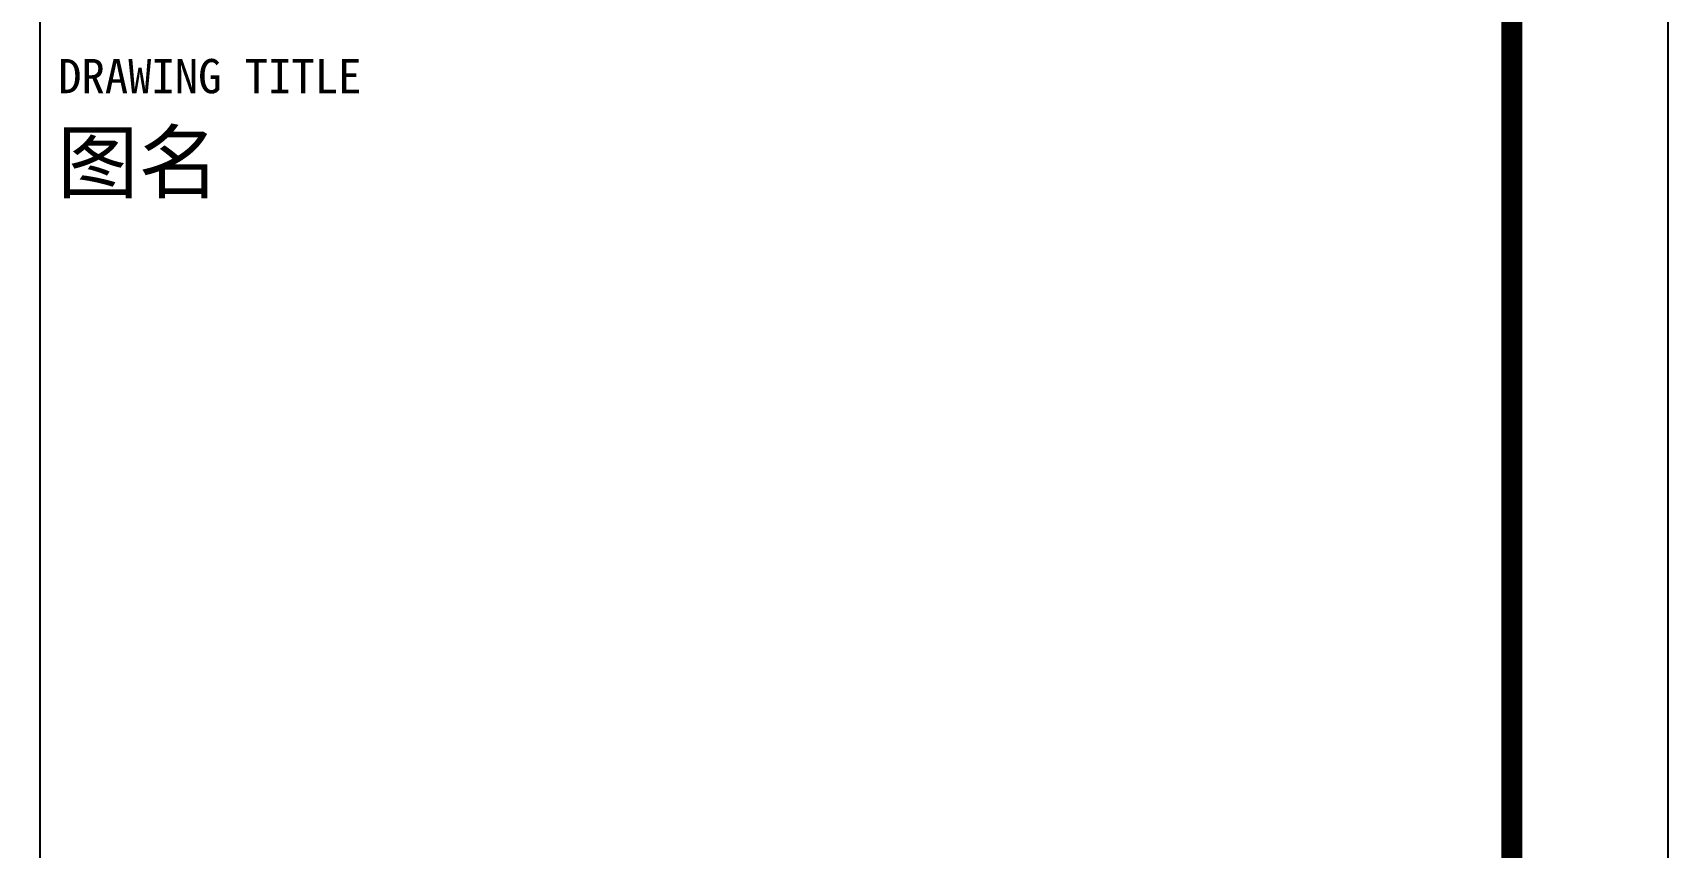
# Model space of a CAD drawing. Header units: millimetres. Extents: x 34817 to 170845, y 26625 to 47482.
# Drawn here: x 99121 to 101603, y 32140 to 33377 of the extents above; entities that cross this region are included whole.
import ezdxf
from ezdxf.enums import TextEntityAlignment as Align

# ---------------------------------------------------------------- set-up
doc = ezdxf.new("R2010")
doc.units = ezdxf.units.MM
doc.layers.get('0').update_dxf_attribs({"color": 142})
doc.layers.add('A-LIBRARY-图框', color=13, linetype='Continuous')
doc.styles.add('黑体', font='simhei_0.ttf')

# ---------------------------------------------------------------- blocks, each defined once
blk = doc.blocks.new('A$A20FB58630')
blk.add_line((557.471, 6.982), (557.471, 413.018))
at = {"const_width": 0.938}
blk.add_lwpolyline([(43.07, 6.982), (623.105, 6.982), (623.105, 413.018), (43.07, 413.018)], close=True, dxfattribs=at)
at = {"layer": 'A-LIBRARY-图框', "color": 1}
blk.add_line((630.087, -36.087), (630.087, 456.087), dxfattribs=at)
at = {"style": '黑体'}
for s, height, p in [('DRAWING TITLE', 1.52942, (558.279, 84.239)), ('图名', 2.6552, (558.24, 79.84))]:
    blk.add_text(s, height=height, dxfattribs=at).set_placement(p)
for tag, height, p in [('XXX', 3.5, (589.825, 374.913)), ('材料清单', 2.5, (592.383, 64.413)), ('1:60', 2.5, (579.325, 35.913)), ('2019.05', 2.5, (611.825, 35.913)), ('PL-00', 2.5, (592.325, 26.913))]:
    blk.add_attdef(tag, text='', height=height, dxfattribs=at).set_placement(p, align=Align.MIDDLE_CENTER)
blk.add_attdef('XXX室内装饰设计施工图', text='', height=3.5, rotation=90, dxfattribs=at).set_placement((577.325, 253.913), align=Align.MIDDLE_CENTER)

msp = doc.modelspace()

# ---------------------------------------------------------------- block references
at = {"layer": 'A-LIBRARY-图框', "xscale": 34.03219720310778, "yscale": 34.03219720310778, "zscale": 34.03219720310778}
msp.add_blockref('A$A20FB58630', (80159.9, 30418.1), dxfattribs=at)

doc.saveas('drawing.dxf')
